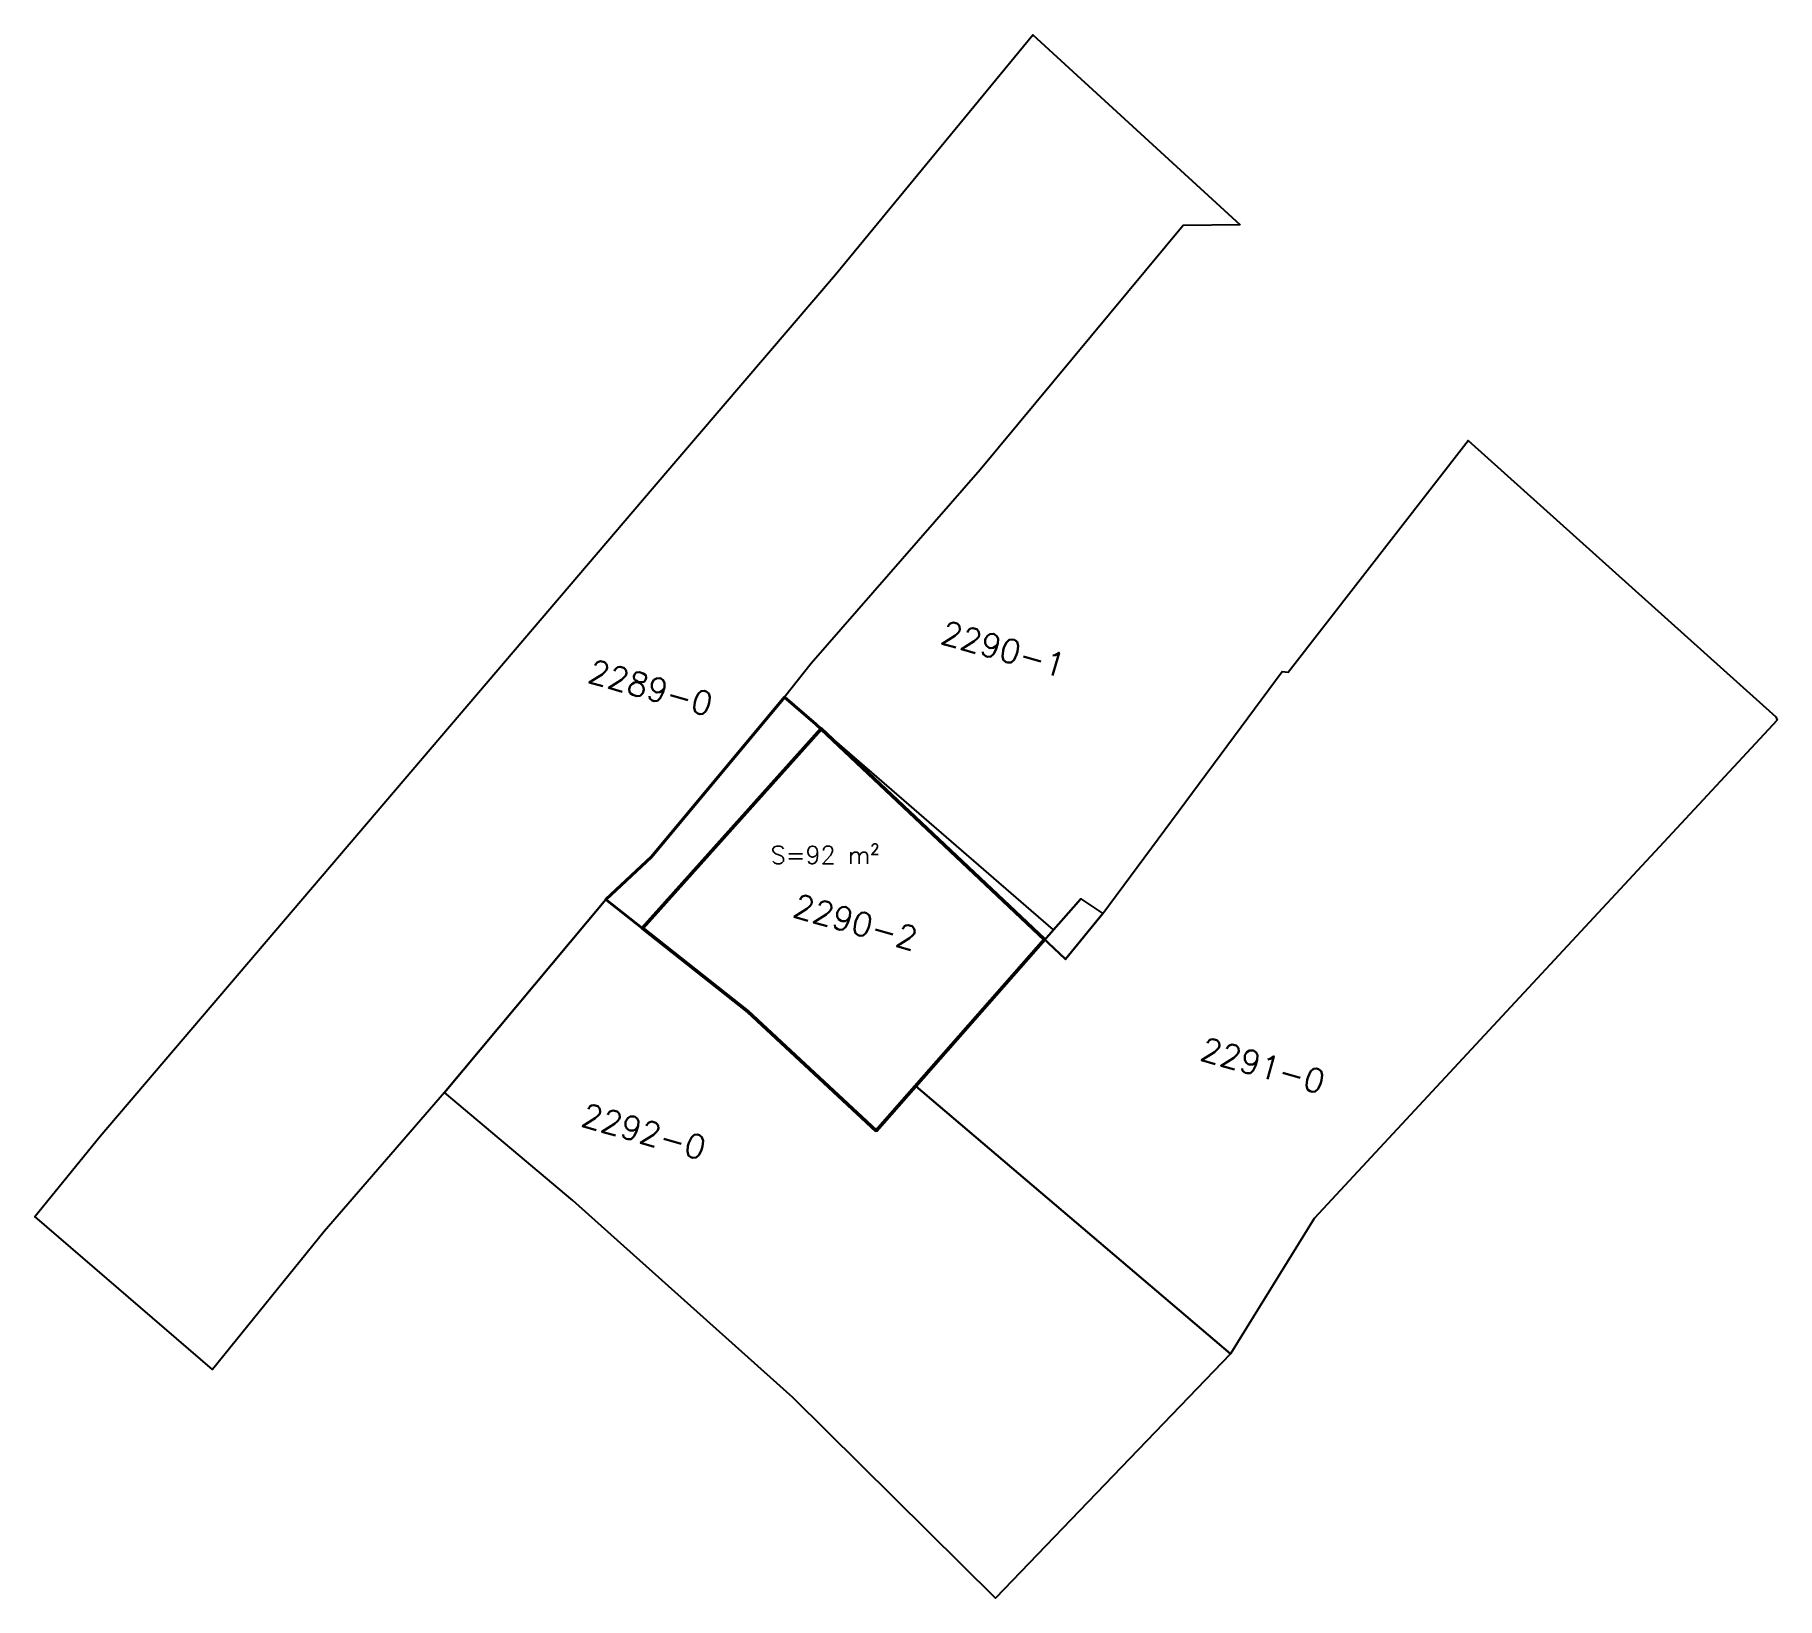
# Model space of a CAD drawing. Header units: metres. Extents: x 7512512.6 to 7512571.9, y 4692061.2 to 4692114.4.
import ezdxf

# ---------------------------------------------------------------- set-up
doc = ezdxf.new("R2010")
doc.units = ezdxf.units.M
for name, color, linetype, lineweight in [('0_Pen_No__20', 1, 'Continuous', 0), ('burimi', 1, 'Continuous', 0), ('burimi mod', 5, 'Continuous', 0)]:
    doc.layers.add(name, color=color, linetype=linetype, lineweight=lineweight)
for name, color, linetype in [('Nr Parceles Baze', 7, 'Continuous'), ('parcela', 7, 'Continuous'), ('parcela baze', 7, 'Continuous'), ('Pikat', 7, 'Continuous')]:
    doc.layers.add(name, color=color, linetype=linetype)
doc.styles.get("Standard").update_dxf_attribs({"font": 'simplex.shx'})

msp = doc.modelspace()

# ---------------------------------------------------------------- linework, layer by layer
at = {"layer": '0_Pen_No__20', "lineweight": 40, "flags": 128}
msp.add_lwpolyline([(7512538.122, 4692091.836), (7512539.19, 4692090.911), (7512546.978, 4692083.586), (7512542.592, 4692078.606), (7512541.242, 4692077.086), (7512536.872, 4692081.146), (7512532.042, 4692084.956), (7512533.592, 4692086.406)], close=True, dxfattribs=at)
at = {"layer": 'burimi', "lineweight": 50, "flags": 128}
msp.add_lwpolyline([(7512541.242, 4692077.086), (7512536.872, 4692081.146), (7512533.284, 4692083.977), (7512539.364, 4692090.761), (7512546.966, 4692083.597)], close=True, dxfattribs=at)
at = {"layer": 'burimi mod', "color": 5, "lineweight": 30, "flags": 128}
msp.add_lwpolyline([(7512539.19, 4692090.911), (7512547.688, 4692082.918), (7512548.952, 4692084.476)], dxfattribs=at)
at = {"layer": 'parcela', "flags": 128}
for points in [[(7512553.633, 4692107.904), (7512551.683, 4692107.874), (7512544.782, 4692099.565), (7512539.032, 4692092.976), (7512538.122, 4692091.836), (7512533.592, 4692086.406), (7512532.042, 4692084.956), (7512526.552, 4692078.387), (7512522.461, 4692073.657), (7512518.651, 4692068.967), (7512512.611, 4692074.168), (7512514.832, 4692076.897), (7512533.622, 4692098.916), (7512539.853, 4692106.215), (7512546.573, 4692114.364), (7512553.633, 4692107.904)], [(7512571.902, 4692091.054), (7512556.141, 4692074.106), (7512553.301, 4692069.496), (7512542.592, 4692078.606), (7512548.202, 4692084.976), (7512548.952, 4692084.476), (7512555.062, 4692092.705), (7512555.262, 4692092.685), (7512561.382, 4692100.564), (7512571.852, 4692091.164), (7512571.902, 4692091.054)], [(7512553.301, 4692069.496), (7512545.301, 4692061.187), (7512538.411, 4692068.017), (7512530.921, 4692074.717), (7512526.552, 4692078.387), (7512532.042, 4692084.956), (7512536.872, 4692081.146), (7512541.242, 4692077.086), (7512542.592, 4692078.606), (7512553.301, 4692069.496)]]:
    msp.add_lwpolyline(points, dxfattribs=at)
at = {"layer": 'parcela baze', "flags": 128}
msp.add_lwpolyline([(7512548.202, 4692084.976), (7512542.592, 4692078.606), (7512541.242, 4692077.086), (7512536.872, 4692081.146), (7512532.042, 4692084.956), (7512533.592, 4692086.406), (7512538.122, 4692091.836), (7512547.27, 4692083.92), (7512548.202, 4692084.976)], dxfattribs=at)

# ---------------------------------------------------------------- texts
at = {"layer": 'Nr Parceles Baze'}
for s, p in [('2290-1', (7512543.387, 4692093.68)), ('2289-0', (7512531.381, 4692092.364)), ('2290-2', (7512538.352, 4692084.39)), ('2291-0', (7512552.218, 4692079.513)), ('2292-0', (7512531.149, 4692077.268))]:
    msp.add_text(s, height=0.8, rotation=344.03898, dxfattribs=at).set_placement(p)
at = {"layer": 'Pikat', "insert": (7512537.651, 4692086.167), "char_height": 0.6, "attachment_point": 7}
msp.add_mtext('S=92 m²', dxfattribs=at)

doc.saveas('drawing.dxf')
